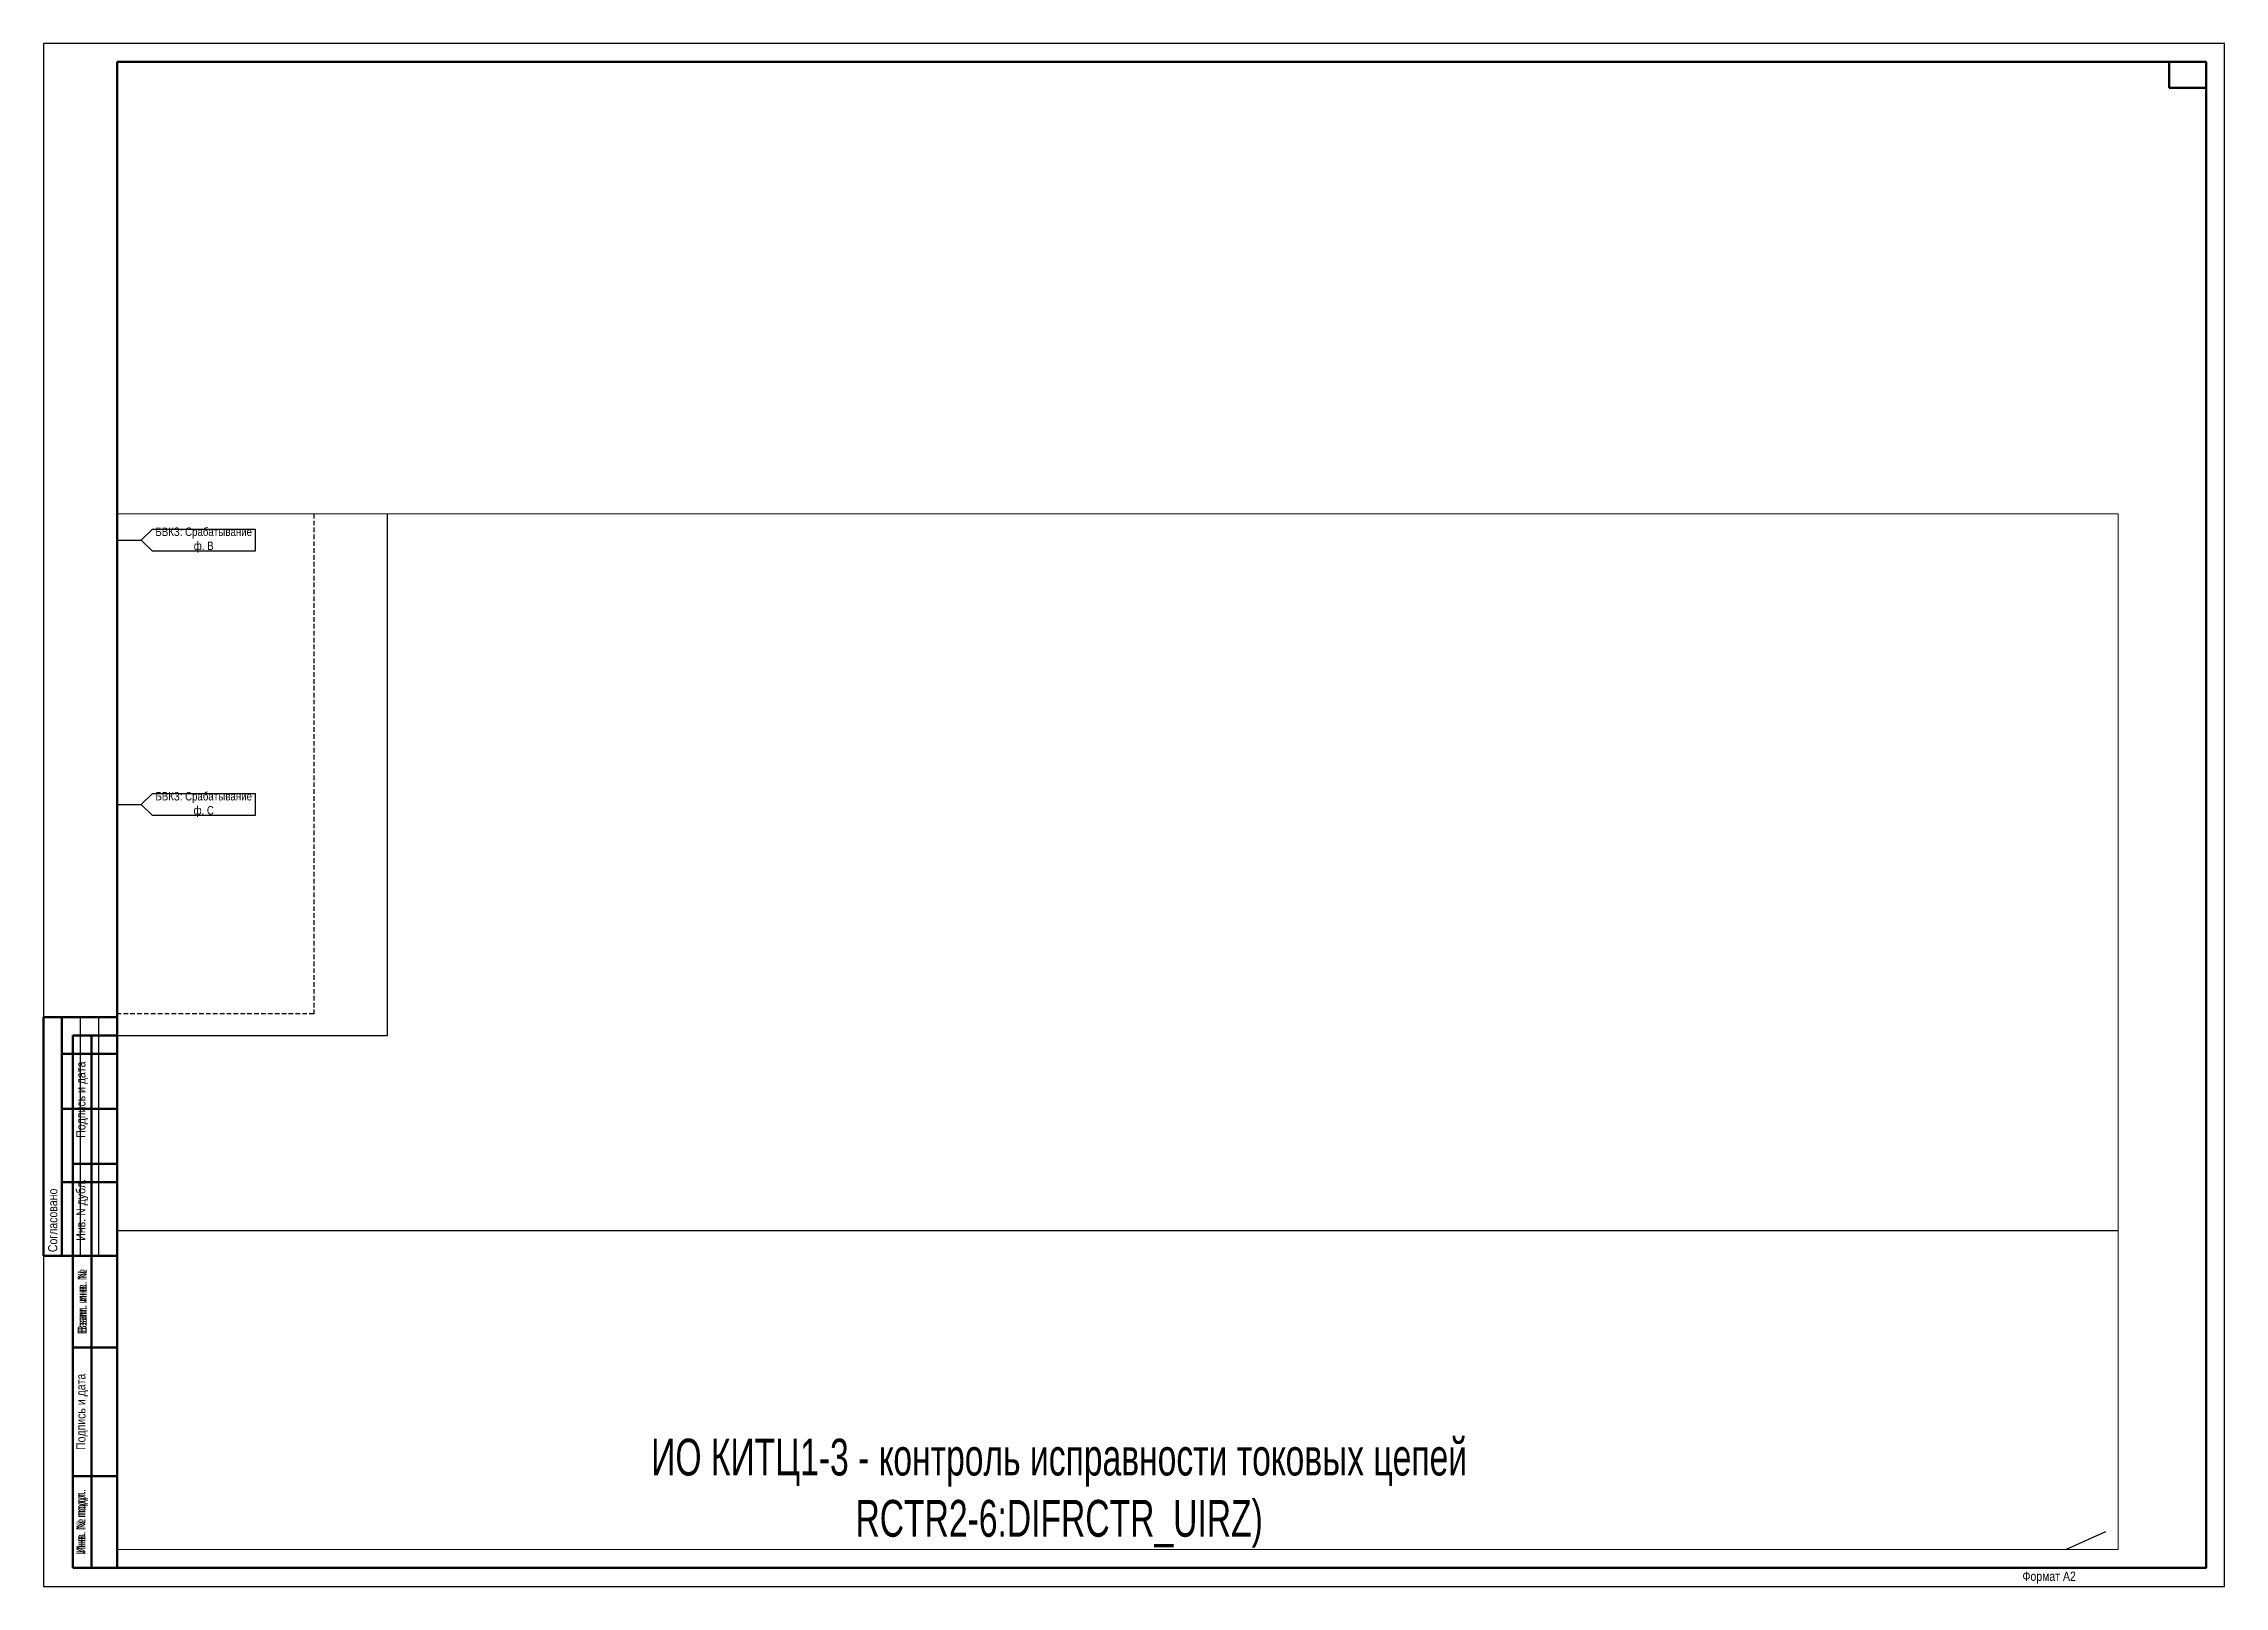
# Paper-space layout '03(3)' of a CAD drawing. Header units: millimetres. Extents: x -1 to 593, y -1 to 419.
# The model-space entities are those that its viewports show. They can reach past a viewport. Long polylines and large blocks are cut down to what shows.
import ezdxf
from ezdxf.enums import TextEntityAlignment as Align

# ---------------------------------------------------------------- set-up
doc = ezdxf.new("R2010")
doc.units = ezdxf.units.MM
doc.linetypes.add('штриховая2', pattern=[0.375, 0.25, -0.125])
doc.layers.add('Основная', color=7, linetype='Continuous')
doc.layers.add('Чертеж_оформление', color=7, linetype='Continuous')
doc.styles.add('2.5_Gost_RD', font='ARIALN.TTF', dxfattribs={"height": 2.5})
doc.styles.add('3.5_Gost_RD', font='ARIALN.TTF', dxfattribs={"height": 3.5})

# ---------------------------------------------------------------- blocks, each defined once
blk = doc.blocks.new('*T947')
at = {"layer": 'Чертеж_оформление', "color": 0, "linetype": 'ByBlock', "lineweight": 50, "ltscale": 100}
for p, q in [((0, 0), (0, 85)), ((0, 85), (12, 85)), ((5, 0), (5, 85)), ((12, 0), (12, 85)), ((0, 60), (12, 60)), ((0, 25), (12, 25)), ((0, 0), (12, 0))]:
    blk.add_line(p, q, dxfattribs=at)
at = {"layer": 'Чертеж_оформление', "color": 0, "ltscale": 100, "char_height": 2.5, "attachment_point": 5, "rotation": 90, "style": '2.5_Gost_RD'}
for s, insert, width in [('Взам. инв. №', (2.5, 72.5), 23), ('Подпись и дата', (2.5, 42.5), 33), ('Инв. № подл.', (2.5, 12.5), 23)]:
    blk.add_mtext(s, dxfattribs=dict(at, insert=insert, width=width))
blk = doc.blocks.new('*T948')
at = {"layer": 'Чертеж_оформление', "color": 0, "linetype": 'ByBlock', "lineweight": 50, "ltscale": 100}
for p, q in [((0, 0), (0, 65)), ((0, 65), (20, 65)), ((5, 0), (5, 65)), ((20, 0), (20, 65)), ((5, 55), (20, 55)), ((5, 40), (20, 40)), ((5, 20), (20, 20)), ((0, 0), (20, 0))]:
    blk.add_line(p, q, dxfattribs=at)
at = {"layer": 'Чертеж_оформление', "color": 0, "linetype": 'ByBlock', "lineweight": -2, "ltscale": 100}
for p, q in [((10, 0), (10, 65)), ((15, 0), (15, 65))]:
    blk.add_line(p, q, dxfattribs=at)
at = {"layer": 'Чертеж_оформление', "color": 0, "ltscale": 100, "insert": (2.5, 1), "char_height": 2.5, "width": 63, "attachment_point": 4, "rotation": 90, "style": '2.5_Gost_RD'}
blk.add_mtext('Согласовано', dxfattribs=at)
blk = doc.blocks.new('*T949')
at = {"layer": 'Чертеж_оформление', "color": 0, "linetype": 'ByBlock', "lineweight": 50, "ltscale": 100}
for p, q in [((0, 0), (0, 145)), ((0, 145), (12, 145)), ((5, 0), (5, 145)), ((12, 0), (12, 145)), ((0, 110), (12, 110)), ((0, 85), (12, 85)), ((0, 60), (12, 60)), ((0, 25), (12, 25)), ((0, 0), (12, 0))]:
    blk.add_line(p, q, dxfattribs=at)
at = {"layer": 'Чертеж_оформление', "color": 0, "ltscale": 100, "char_height": 2.5, "attachment_point": 5, "rotation": 90, "style": '2.5_Gost_RD'}
for s, insert, width in [('{\\C256;Подпись и дата}', (2.5, 127.5), 33), ('{\\C256;Инв. N дубл.}', (2.5, 97.5), 23), ('{\\C256;Взам. инв. N}', (2.5, 72.5), 23), ('Инв. N подл.', (2.5, 12.5), 23)]:
    blk.add_mtext(s, dxfattribs=dict(at, insert=insert, width=width))
blk = doc.blocks.new('*U946')
at = {"layer": 'Чертеж_оформление'}
blk.add_lwpolyline([(0, 0), (594, 0), (594, 420), (0, 420)], close=True, dxfattribs=at)
at = {"layer": 'Чертеж_оформление', "lineweight": 50}
for points in [[(20, 415), (589, 415), (589, 5), (20, 5)], [(579, 415), (589, 415), (589, 408), (579, 408)]]:
    blk.add_lwpolyline(points, close=True, dxfattribs=at)
for name, p in [('*T948', (0, 90)), ('*T949', (8, 5)), ('*T947', (8, 5))]:
    blk.add_blockref(name, p)
at = {"layer": 'Чертеж_оформление', "style": '3.5_Gost_RD', "flags": 8}
blk.add_attdef('Стр.', text='', height=3.5, dxfattribs=at).set_placement((584, 412), align=Align.MIDDLE_CENTER)
at = {"layer": 'Чертеж_оформление', "style": '2.5_Gost_RD', "flags": 8}
blk.add_attdef('ФОРМАТ', text='', height=2.5, dxfattribs=at).set_placement((539, 4), align=Align.TOP_LEFT)

msp = doc.modelspace()

# ---------------------------------------------------------------- linework, layer by layer
at = {"ltscale": 100}
for p, q in [((-578, -518), (4001, -518)), ((1148, -600), (-150, -1188))]:
    msp.add_line(p, q, dxfattribs=at)
at = {"color": 2, "ltscale": 100}
msp.add_lwpolyline([(390, -207), (680, -207), (680, -465), (390, -465)], close=True, dxfattribs=at)
at = {"color": 251, "linetype": 'штриховая2', "ltscale": 5, "true_color": 0x58595b}
for points in [[(466, -306), (604, -306), (604, -357), (466, -357)], [(466, -378), (604, -378), (604, -429), (466, -429)]]:
    msp.add_lwpolyline(points, close=True, dxfattribs=at)
at = {"ltscale": 100}
for points in [[(604, -330), (613, -330)], [(604, -402), (613, -402)]]:
    msp.add_lwpolyline(points, dxfattribs=at)
at = {"layer": 'Основная', "linetype": 'штриховая2', "ltscale": 5}
msp.add_lwpolyline([(410, -217), (660, -217), (660, -459), (410, -459)], close=True, dxfattribs=at)
at = {"layer": 'Основная', "ltscale": 100}
for points in [[(644, -327), (644, -333), (616, -333), (613, -330), (616, -327)], [(644, -399), (644, -405), (616, -405), (613, -402), (616, -399)]]:
    msp.add_lwpolyline(points, close=True, dxfattribs=at)

# ---------------------------------------------------------------- texts
at = {"color": 2, "ltscale": 100, "insert": (863, -589.5), "char_height": 10, "width": 290, "attachment_point": 5, "style": '3.5_Gost_RD'}
msp.add_mtext('{\\W0.8;\\C3;ИО КИТЦ1-3 - контроль исправности токовых цепей RCTR2-6:DIFRCTR_UIRZ)}', dxfattribs=at)
at = {"layer": 'Основная', "color": 0, "ltscale": 100, "char_height": 2.3, "width": 28, "attachment_point": 5, "style": '2.5_Gost_RD'}
for s, insert in [('{\\C256;БВКЗ: Срабатывание ф. В}', (630, -330)), ('{\\C256;БВКЗ: Срабатывание ф. С}', (630, -402))]:
    msp.add_mtext(s, dxfattribs=dict(at, insert=insert))

psp = doc.layouts.new('03(3)')

# ---------------------------------------------------------------- block references
at = {"ltscale": 100}
ref = psp.add_blockref('*U946', (-0.79, -0.79), dxfattribs=at)
ref.add_attrib('ФОРМАТ', 'Формат А2', dxfattribs={"layer": 'Чертеж_оформление', "height": 2.5, "style": '2.5_Gost_RD', "flags": 8}).set_placement((538.21, 3.21), align=Align.TOP_LEFT)

# ---------------------------------------------------------------- viewports
at = {"layer": 'Defpoints', "view_target_point": (-1531.53, 1671.56)}
psp.add_viewport(center=(291.76, 150.21), size=(545.1, 282), view_center_point=(2410.47, -2135.41), view_height=282, dxfattribs=at)

doc.saveas('drawing.dxf')
